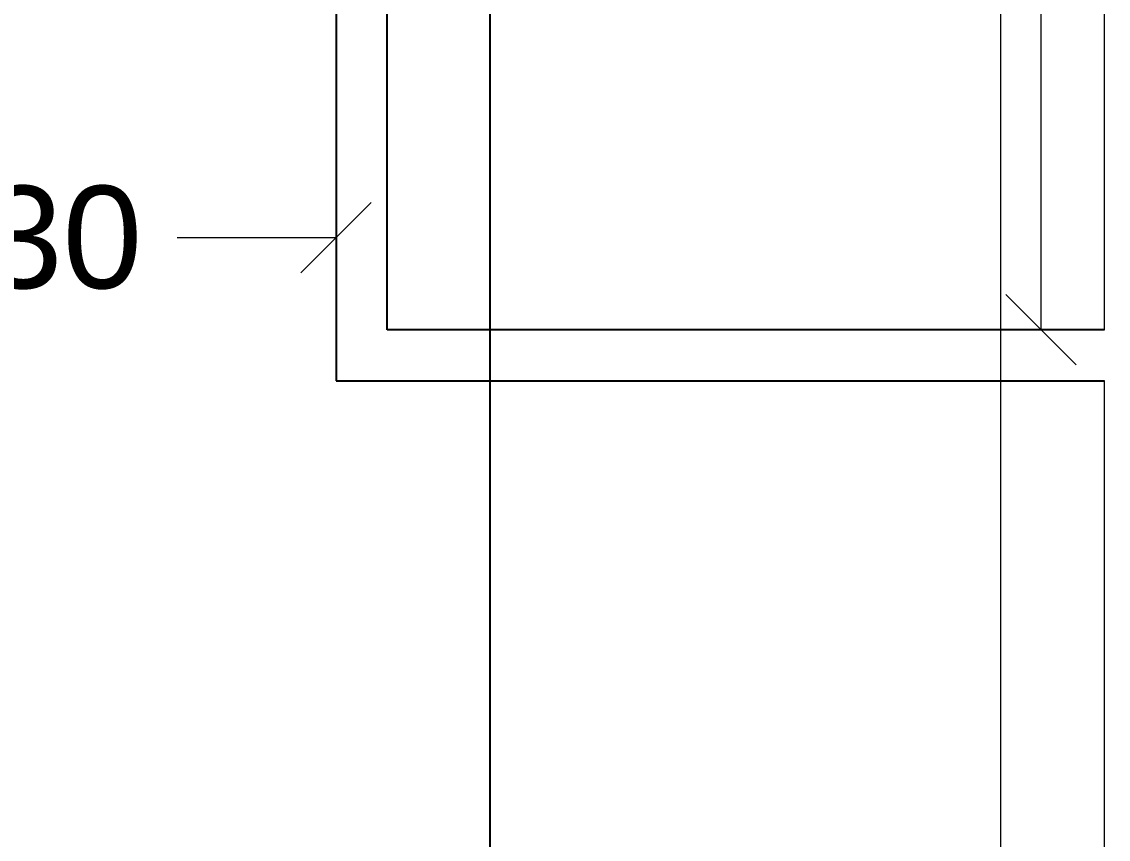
# Model space of a CAD drawing. Header units: metres. Extents: x -355 to 973, y -73 to 238.
# Drawn here: x -51.94 to -49.819, y 201.746 to 203.342 of the extents above; entities that cross this region are included whole.
import ezdxf

# ---------------------------------------------------------------- set-up
doc = ezdxf.new("R2010")
doc.units = ezdxf.units.M
doc.header["$LTSCALE"] = 3
doc.header["$MEASUREMENT"] = 0
doc.linetypes.add('1', pattern=[30, 6, 6, 6, 6, 6])
doc.linetypes.add('ACAD_ISO02W100', pattern=[15, 12, -3])
doc.layers.add('05', color=21, linetype='Continuous', lineweight=5)
doc.layers.add('4', color=4, linetype='ACAD_ISO02W100')
doc.styles.get("Standard").update_dxf_attribs({"font": 'arial.ttf'})
doc.dimstyles.new('ahmad', dxfattribs={"dimtxt": 0.2, "dimasz": 0.1375, "dimexe": 0, "dimexo": 0.0625, "dimgap": 0.09, "dimtad": 0, "dimzin": 0, "dimdsep": 46, "dimtxsty": 'Standard', "dimblk": 'OBLIQUE', "dimcen": 0.09, "dimclrd": 245, "dimclrt": 61, "dimadec": 0, "dimazin": 0, "dimtfac": 1, "dimtofl": 0, "dimtmove": 0, "dimatfit": 3, "dimldrblk": 'OBLIQUE', "dimfxl": 0, "dimfxlon": 1, "dimtolj": 1, "dimtzin": 0, "dimlwd": 13, "dimarcsym": 0})

# ---------------------------------------------------------------- blocks, each defined once
blk = doc.blocks.new('_Oblique')
at = {"color": 0, "linetype": 'ByBlock', "lineweight": -2}
blk.add_line((-0.5, -0.5), (0.5, 0.5), dxfattribs=at)
blk = doc.blocks.new('*D1219')
at = {"color": 245, "lineweight": 13, "transparency": 16777216}
for p, q in [((-50.0296, 204.8407), (-50.0296, 199.5584)), ((-50.0296, 193.4407), (-50.0296, 198.723))]:
    blk.add_line(p, q, dxfattribs=at)
at = {"layer": 'Defpoints', "color": 0, "transparency": 16777216}
for p in [(-49.8266, 204.8407), (-50.0296, 193.4407), (-49.8296, 193.4407)]:
    blk.add_point(p, dxfattribs=at)
at = {"color": 245, "lineweight": 13, "transparency": 16777216, "xscale": 0.1375, "yscale": 0.1375, "zscale": 0.1375}
for p, rotation in [((-50.0296, 204.8407), 90), ((-50.0296, 193.4407), 270)]:
    blk.add_blockref('_Oblique', p, dxfattribs=dict(at, rotation=rotation))
at = {"color": 61, "transparency": 16777216, "insert": (-50.0296, 199.1407), "char_height": 0.2, "attachment_point": 5, "rotation": 90}
blk.add_mtext('\\A1;11.40', dxfattribs=at)
blk = doc.blocks.new('*D1223')
at = {"layer": '4', "color": 245, "lineweight": 13, "transparency": 16777216}
for p, q in [((-52.627, 202.9203), (-52.3168, 202.9203)), ((-51.3266, 202.9203), (-51.6368, 202.9203))]:
    blk.add_line(p, q, dxfattribs=at)
at = {"layer": 'Defpoints', "color": 0, "transparency": 16777216}
for p in [(-52.627, 202.9203), (-52.627, 202.6407), (-51.3266, 202.6407)]:
    blk.add_point(p, dxfattribs=at)
at = {"layer": '4', "color": 245, "lineweight": 13, "transparency": 16777216, "xscale": 0.1375, "yscale": 0.1375, "zscale": 0.1375, "rotation": 180}
blk.add_blockref('_Oblique', (-52.627, 202.9203), dxfattribs=at)
at = {"layer": '4', "color": 245, "lineweight": 13, "transparency": 16777216, "xscale": 0.1375, "yscale": 0.1375, "zscale": 0.1375}
blk.add_blockref('_Oblique', (-51.3266, 202.9203), dxfattribs=at)
at = {"layer": '4', "color": 61, "transparency": 16777216, "insert": (-51.9768, 202.9203), "char_height": 0.2, "attachment_point": 5}
blk.add_mtext('\\A1;1.30', dxfattribs=at)
blk = doc.blocks.new('*D1226')
at = {"layer": '4', "color": 245, "lineweight": 13, "transparency": 16777216}
for p, q in [((-49.9503, 204.8407), (-49.9503, 204.1418)), ((-49.9503, 202.7407), (-49.9503, 203.4396))]:
    blk.add_line(p, q, dxfattribs=at)
at = {"layer": 'Defpoints', "color": 0, "transparency": 16777216}
for p in [(-49.8266, 204.8407), (-49.9503, 202.7407), (-49.8266, 202.7407)]:
    blk.add_point(p, dxfattribs=at)
at = {"layer": '4', "color": 245, "lineweight": 13, "transparency": 16777216, "xscale": 0.1375, "yscale": 0.1375, "zscale": 0.1375}
for p, rotation in [((-49.9503, 204.8407), 90), ((-49.9503, 202.7407), 270)]:
    blk.add_blockref('_Oblique', p, dxfattribs=dict(at, rotation=rotation))
at = {"layer": '4', "color": 61, "transparency": 16777216, "insert": (-49.9503, 203.7907), "char_height": 0.2, "attachment_point": 5, "rotation": 90}
blk.add_mtext('\\A1;2.10', dxfattribs=at)

msp = doc.modelspace()

# ---------------------------------------------------------------- linework, layer by layer
at = {"color": 240, "true_color": 0xed1f24}
msp.add_line((-51.0265, 214.1889), (-51.0265, 190.8759), dxfattribs=at)
at = {"layer": '05', "color": 0, "linetype": '1'}
for points in [[(-49.8266, 202.7407), (-49.8266, 209.8407), (-62.3036, 209.8407), (-62.3036, 197.5592)], [(-49.8266, 194.8407), (-49.8266, 202.6407)]]:
    msp.add_lwpolyline(points, dxfattribs=at)
at = {"layer": '4', "color": 0}
for p, q in [((-51.3266, 204.8407), (-51.3266, 202.7407)), ((-51.2266, 202.7407), (-51.2266, 204.8407)), ((-51.3266, 202.7407), (-51.3266, 202.6407)), ((-49.8266, 202.7407), (-51.2266, 202.7407)), ((-51.3266, 202.6407), (-49.8266, 202.6407))]:
    msp.add_line(p, q, dxfattribs=at)

# ---------------------------------------------------------------- dimensions: what is measured, and where the dimension line sits
dim = msp.add_linear_dim(base=(-50.0296, 193.4407), p1=(-49.8266, 204.8407), p2=(-49.8296, 193.4407), angle=90, dimstyle='ahmad')
dim.commit()
dim.dimension.update_dxf_attribs({"geometry": '*D1219', "text_midpoint": (-50.0296, 199.1407)})
dim = msp.add_linear_dim(base=(-49.9503, 202.7407), p1=(-49.8266, 204.8407), p2=(-49.8266, 202.7407), angle=90, dimstyle='ahmad', dxfattribs=at)
dim.commit()
dim.dimension.update_dxf_attribs({"geometry": '*D1226', "text_midpoint": (-49.9503, 203.7907)})
dim = msp.add_linear_dim(base=(-52.627, 202.9203), p1=(-51.3266, 202.6407), p2=(-52.627, 202.6407), dimstyle='ahmad', dxfattribs=at)
dim.commit()
dim.dimension.update_dxf_attribs({"geometry": '*D1223', "text_midpoint": (-51.9768, 202.9203)})

doc.saveas('drawing.dxf')
